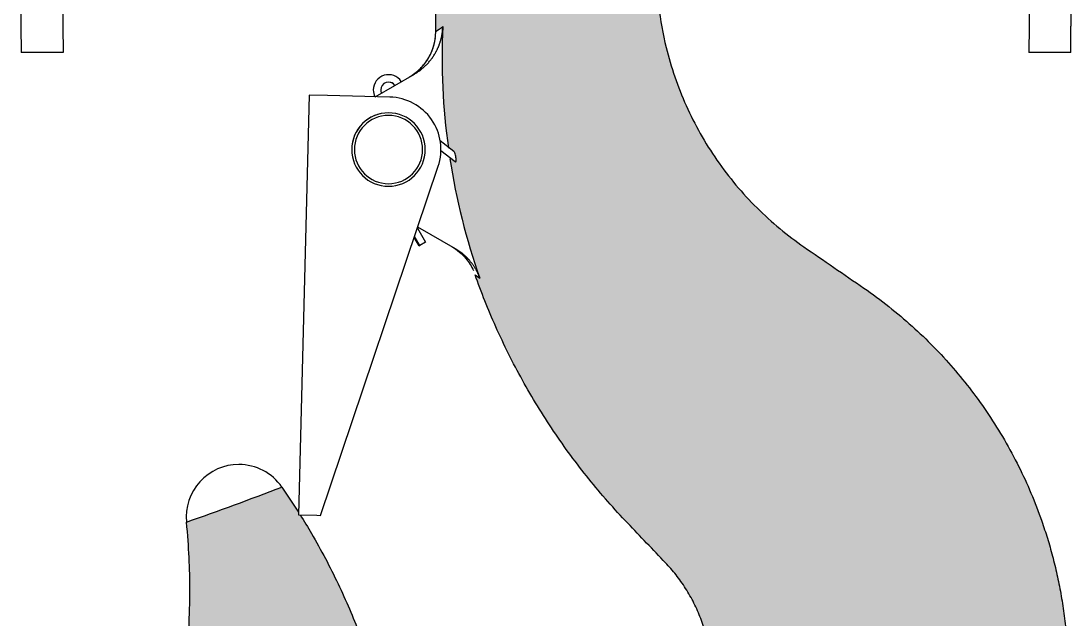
# Model space of a CAD drawing. Extents: x -599358 to 2865263, y -1062760 to 486533.
# Drawn here: x 1874424.9 to 1874739.2, y -667226.9 to -667047.8 of the extents above; entities that cross this region are included whole.
import ezdxf

# ---------------------------------------------------------------- set-up
doc = ezdxf.new("R2010")
doc.units = 0
doc.layers.add('A-LIN-V', color=9, linetype='Continuous')
doc.layers.add('EWHS5T6M-2', color=7, linetype='Continuous')

# ---------------------------------------------------------------- blocks, each defined once
blk = doc.blocks.new('G$C20E3758E-M')
h = blk.add_hatch(color=3)
h.dxf.hatch_style = 1
edge = h.paths.add_edge_path()
edge.add_ellipse((-1253.657236690749, 2927.078331236262), major_axis=(601.6816714186838, 1.909612539148946e-25), ratio=1, start_angle=-70.7530742305034, end_angle=-68.90985663448268)
edge.add_line((-1037.150326586678, 2365.700034898939), (-1033.998750968138, 2360.935974930646))
edge.add_line((-1033.998750968487, 2360.935974930413), (-1033.649788773502, 2360.408468367124))
edge.add_line((-1033.649788773211, 2360.408468367183), (-1033.667846973694, 2360.408928634715))
edge.add_spline(control_points=[(-1033.667846973462, 2360.408928634773), (-1032.937643207842, 2359.239860250847), (-1032.216816475324, 2358.045504695037), (-1029.700275350886, 2353.716419649892), (-1027.993687445938, 2350.478692338162), (-1024.929665207921, 2344.046521573793), (-1023.572158309689, 2340.853091431549), (-1021.835807466647, 2336.334119646053), (-1021.306316111062, 2334.873125034675), (-1020.345029560442, 2332.081787497096), (-1019.913191064086, 2330.75146309915), (-1019.461407741648, 2329.290999734716), (-1019.397265084961, 2329.081702165015), (-1018.905995122972, 2327.465119604778), (-1018.578018162865, 2326.308900228585), (-1017.986361319083, 2324.139178407029), (-1017.72308405221, 2323.125405238883), (-1017.043371157371, 2320.358799136069), (-1016.499940057169, 2318.714645655069), (-1015.113577906683, 2315.480261556921), (-1014.270468056377, 2313.890432813147), (-1012.298151338298, 2310.848827209906), (-1011.169000537775, 2309.397526218207), (-1008.669033813349, 2306.710007912829), (-1007.298524541256, 2305.474182313425), (-1004.385809712636, 2303.273901783337), (-1002.844064457517, 2302.309618741041), (-999.6724075049278, 2300.679055241344), (-998.0429498761077, 2300.012689717347), (-994.778609001718, 2298.973605408217), (-993.1440394439851, 2298.600615443778), (-989.9394545092364, 2298.11863747082), (-988.3695623009116, 2298.009314364113), (-985.8634859091253, 2298.009314363822), (-984.8727765279473, 2298.056378371955), (-982.9061975621153, 2298.242504105554), (-981.9303251817473, 2298.381548959645), (-980.0008385858382, 2298.748954035691), (-979.047216103354, 2298.977300451952), (-977.1684508992475, 2299.520577438932), (-976.243295909313, 2299.835498616332), (-974.426804528397, 2300.549497777945), (-973.5354534881772, 2300.948571586399), (-971.7914363074815, 2301.828958781087), (-970.9387547753868, 2302.310273583862), (-969.276927436702, 2303.353778168443), (-968.4677671294776, 2303.915975003794), (-966.8982724040397, 2305.120304521231), (-966.1379260370159, 2305.762449642236), (-964.6721920385025, 2307.125868393807), (-963.9667967476998, 2307.847159237659), (-962.6182414423674, 2309.367746305186), (-961.9750798587338, 2310.167063395085), (-960.7595576901804, 2311.841687819629), (-960.187203331443, 2312.717017839488), (-959.1230871392763, 2314.54009969288), (-958.631340609456, 2315.487873324659), (-957.7391388176475, 2317.450041914126), (-957.3387082875706, 2318.464454220491), (-956.640144052566, 2320.551265741815), (-956.3420433377614, 2321.623673771275), (-955.8585788778728, 2323.814599783509), (-955.6732532420428, 2324.933114184591), (-955.4241327809868, 2327.201040601823), (-955.3603760454571, 2328.350434081745), (-955.3603760456317, 2331.074775945395), (-955.4801588749397, 2332.856324519147), (-955.9601262675133, 2335.69840746175), (-956.169665908732, 2336.673294427223), (-956.6982898022397, 2338.645784988068), (-957.0174271687283, 2339.643289451953), (-957.7663913688157, 2341.626322773285), (-958.1962207728648, 2342.611733456433), (-959.1573495792691, 2344.536999611242), (-959.6885971017182, 2345.476746215369), (-960.8337189783924, 2347.281736458477), (-961.4474996891222, 2348.146906926879), (-962.7314682260039, 2349.781254658359), (-963.4015451807645, 2350.550409031508), (-966.4594548777095, 2353.750748542603), (-968.9215784605476, 2356.327551706461), (-973.8751080665388, 2361.511804377951), (-976.3497773781419, 2364.331223417073), (-981.0635333699174, 2370.190472195041), (-983.3025981407845, 2373.230288536754), (-987.5203810633975, 2379.505630294501), (-989.4990799312363, 2382.741138286481), (-993.1748184703174, 2389.379777323105), (-994.8718422925449, 2392.782887510839), (-997.864907080424, 2399.497043686046), (-999.179951876984, 2402.799370041001), (-1000.359355673718, 2406.147858925862)], knot_values=[0, 0, 0, 0, 0.012094180794674, 0.012094180794674, 0.0431694166053564, 0.0431694166053564, 0.0742446524160369, 0.0742446524160369, 0.0897822703213784, 0.0897822703213784, 0.1053198882267178, 0.1053198882267178, 0.10800450172629, 0.10800450172629, 0.1265971994864297, 0.1265971994864297, 0.1451898972465689, 0.1451898972465689, 0.171955250732025, 0.171955250732025, 0.1987206042174794, 0.1987206042174794, 0.2254859577029323, 0.2254859577029323, 0.2522513111883867, 0.2522513111883867, 0.2790166646738428, 0.2790166646738428, 0.3057820181592973, 0.3057820181592973, 0.3325473716447502, 0.3325473716447502, 0.3593127251302047, 0.3593127251302047, 0.376899955455745, 0.376899955455745, 0.3944871857812868, 0.3944871857812868, 0.4120744161068272, 0.4120744161068272, 0.4296616464323676, 0.4296616464323676, 0.4472488767579061, 0.4472488767579061, 0.4648361070834465, 0.4648361070834465, 0.4824233374089868, 0.4824233374089868, 0.5000105677345271, 0.5000105677345271, 0.517597798060069, 0.517597798060069, 0.5351850283856093, 0.5351850283856093, 0.5527722587111497, 0.5527722587111497, 0.57035948903669, 0.57035948903669, 0.5879467193622288, 0.5879467193622288, 0.6055339496877691, 0.6055339496877691, 0.6231211800133108, 0.6231211800133108, 0.6407084103388511, 0.6407084103388511, 0.6645786278062841, 0.6645786278062841, 0.6765137365399998, 0.6765137365399998, 0.6884488452737169, 0.6884488452737169, 0.7003839540074326, 0.7003839540074326, 0.7123190627411499, 0.7123190627411499, 0.7242541714748655, 0.7242541714748655, 0.7361892802085844, 0.7361892802085844, 0.7776844594775894, 0.7776844594775894, 0.8227413826792094, 0.8227413826792094, 0.8677983058808298, 0.8677983058808298, 0.9128552290824499, 0.9128552290824499, 0.9579121522840714, 0.9579121522840714, 0.9999995209582323, 0.9999995209582323, 0.9999995209582323, 0.9999995209582323], degree=3, periodic=0)
edge.add_line((-1000.359355730121, 2406.147859086457), (-999.4724095023703, 2405.517884197703))
edge.add_ellipse((-879.1749197129393, 2447.689535351878), major_axis=(-127.4751710278382, -4.045796915351403e-26), ratio=1, start_angle=8.67509364903691, end_angle=19.318675808770706, ccw=False)
edge.add_line((-1005.19171693176, 2428.462313830969), (-1004.13575312274, 2427.642331662239))
edge.add_spline(control_points=[(-1004.135753123206, 2427.642331662122), (-1004.11573150364, 2427.626629121893), (-1004.095574738807, 2427.618316897482), (-1004.076793241024, 2427.620035521453), (-1004.057903468434, 2427.621764053125), (-1004.039940877177, 2427.63399060443), (-1004.02485792787, 2427.656517312047), (-1004.011014133284, 2427.677193314943), (-1003.999223853985, 2427.706998325593), (-1003.990223054192, 2427.742719134549), (-1003.981214929023, 2427.778469017299), (-1003.974736745295, 2427.820801542199), (-1003.970641484193, 2427.866174762312), (-1003.964266768482, 2427.936803076183), (-1003.963412527519, 2428.016511131369), (-1003.966466294718, 2428.09736342734), (-1003.970961770334, 2428.216386716289), (-1003.983890001953, 2428.341704402701), (-1004.00185675791, 2428.46347122296), (-1004.026785017166, 2428.632418521389), (-1004.062214572856, 2428.800475030672), (-1004.103983015171, 2428.955221796175), (-1004.146363172156, 2429.11223488301), (-1004.196757918806, 2429.261124146404), (-1004.251952679479, 2429.383656716498), (-1004.284257088264, 2429.455372620316), (-1004.318918769248, 2429.519472904329), (-1004.354178937094, 2429.567305180593), (-1004.37257982872, 2429.592266960477), (-1004.391339980939, 2429.613008026325), (-1004.409812745987, 2429.627493445529)], knot_values=[0, 0, 0, 0, 0.0622302172862876, 0.0622302172862876, 0.0622302172862876, 0.1250593693597594, 0.1250593693597594, 0.1250593693597594, 0.1825559062169405, 0.1825559062169405, 0.1825559062169405, 0.2399331378339217, 0.2399331378339217, 0.2399331378339217, 0.3297474538480977, 0.3297474538480977, 0.3297474538480977, 0.4623709261923107, 0.4623709261923107, 0.4623709261923107, 0.647003347382536, 0.647003347382536, 0.647003347382536, 0.834606727114857, 0.834606727114857, 0.834606727114857, 0.9435561246561899, 0.9435561246561899, 0.9435561246561899, 1, 1, 1, 1], degree=3, periodic=0)
edge.add_line((-1004.409812745987, 2429.627493445529), (-1005.480168468435, 2430.458651293127))
edge.add_ellipse((-879.1749197129393, 2447.689535351878), major_axis=(-127.4751710278382, -4.045796915351403e-26), ratio=1, start_angle=-2.5739250783348098, end_angle=7.7684798487036915, ccw=False)
edge.add_ellipse((-1061.820893189346, 2533.585780860449), major_axis=(-97.3935389469511, -3.091068450974485e-26), ratio=1, start_angle=123.66389550236201, end_angle=124.5964972680953, ccw=False)
edge.add_ellipse((-1061.820893189346, 2533.585780860449), major_axis=(-97.3935389469511, -3.091068450974485e-26), ratio=1, start_angle=123.6487524658414, end_angle=123.66389550236201, ccw=False)
edge.add_line((-1007.855126045295, 2452.510523196426), (-1007.855126045295, 2453.23124967987))
edge.add_line((-1007.855126045295, 2453.231249679753), (-1007.855126045295, 2459.025008758006))
edge.add_spline(control_points=[(-1007.855126045819, 2459.025008758006), (-1007.845333894249, 2459.025345288857), (-1007.825337382848, 2459.026032517431), (-1007.659237325715, 2459.031265906407), (-1007.37920737575, 2459.03933343821), (-1006.962272111326, 2459.050736579811), (-1006.454289052694, 2459.063321771857), (-1005.836261342745, 2459.079872117843), (-1004.922273969336, 2459.103095717088), (-1003.655245488626, 2459.127761519514), (-1001.797311625734, 2459.153417796653), (-999.0961779145873, 2459.125107035856), (-995.7390437031281, 2459.070740245865), (-991.4682631001924, 2459.018163101922), (-986.0842195938458, 2458.982987327036), (-978.8161884464207, 2458.970395166194), (-973.0448130018776, 2459.027373345336), (-969.7566509900498, 2459.107765901543), (-968.2926062348415, 2459.154640686524), (-967.5637457682169, 2459.178867964074), (-966.9753136194195, 2459.200899420888), (-965.9286419789423, 2459.203787866456), (-965.7402025156771, 2459.201802440279), (-965.6006567627774, 2459.200332165638)], knot_values=[0, 0, 0, 0, 0.0230082632663126, 0.046985081212878, 0.0719158205652346, 0.0977841372616051, 0.124572038943315, 0.144341315230623, 0.1711119955891781, 0.2174439600698067, 0.2509117430211872, 0.2989497764022938, 0.3770376855188449, 0.4195166020224081, 0.5014267764896312, 0.6200495818906884, 0.7489631979593341, 0.803748804089707, 0.8426517060421137, 0.8664048152668534, 0.8745007720840265, 0.9070636054152978, 1, 1, 1, 1], degree=3, periodic=0)
edge.add_spline(control_points=[(-965.6006567627774, 2459.200332165638), (-965.5442197479424, 2458.569345415686), (-965.4782926150947, 2457.936196631228), (-965.0924531813362, 2454.698671057296), (-964.6184712765389, 2452.066724162723), (-963.0503963824012, 2445.704563841573), (-961.7772003092105, 2441.979120473668), (-958.5349770752364, 2434.758768506697), (-956.5660739701125, 2431.265241068322), (-952.0256292987615, 2424.709517916897), (-949.4549726319965, 2421.648420918966), (-943.873572400189, 2416.10541742167), (-940.8641208695481, 2413.623919971986), (-934.0085980851436, 2408.901897979784), (-930.061907665513, 2406.183453370642), (-923.007727864664, 2401.324598226114), (-919.9551447510603, 2398.894295708451), (-914.305013759702, 2393.800967734947), (-911.7063011827413, 2391.137427229318), (-906.8733291492681, 2385.543766905379), (-904.6381522293086, 2382.61290754861), (-900.4833494636114, 2376.395076888381), (-898.5629337989958, 2373.107121152221), (-895.1943165324628, 2366.334164475382), (-893.720807080681, 2362.884251117357), (-892.0577495939215, 2358.124164849229), (-891.7015306977555, 2357.040512378444), (-891.0226335826446, 2354.830846851924), (-890.6999556288938, 2353.704830980278), (-890.0916254139156, 2351.409125671315), (-889.8059738476877, 2350.239433239447), (-889.2756523896824, 2347.855486606481), (-889.0309837064706, 2346.641229287023), (-888.5870267546852, 2344.167781393393), (-888.3877402918297, 2342.908587656915), (-888.0393444080837, 2340.345506732934), (-887.890237461077, 2339.041616447212), (-887.5258781188168, 2335.064323604165), (-887.3935257496196, 2332.324851335143), (-887.3935257489793, 2327.429396649241), (-887.4652550207102, 2325.225752631726), (-887.8067336931126, 2320.583365283965), (-888.0765980832512, 2318.144522470306), (-888.8711262746365, 2313.063203441852), (-889.3959563846583, 2310.420661744487), (-890.7550632459461, 2304.979016640398), (-891.5895487074158, 2302.179910323233), (-893.614805616613, 2296.488953178574), (-894.8058019324089, 2293.597188618674), (-897.5764872504515, 2287.80032355868), (-899.1563737171819, 2284.895411753329), (-902.7162938960246, 2279.163159183983), (-904.6964451282402, 2276.336097651336), (-909.042466354731, 2270.854855970538), (-911.4083291973802, 2268.201003139955), (-916.4836506630527, 2263.156599799404), (-919.192960007058, 2260.766358871304), (-924.8876708385069, 2256.324886654911), (-927.8728026088211, 2254.273878163367), (-934.0326826234814, 2250.563619985245), (-937.2070974077797, 2248.904458858015), (-943.649389987695, 2246.00286326895), (-946.9169425421278, 2244.7603739404), (-953.4498416783754, 2242.688807116472), (-956.7149332257104, 2241.859560326964), (-963.1566506293602, 2240.586386901559), (-966.3331256771926, 2240.142228548357), (-972.5269490570063, 2239.592592436878), (-975.5442530220607, 2239.486874949478), (-981.3675811213907, 2239.556209720962), (-984.1736460605171, 2239.731055243639), (-990.9412668873556, 2240.447413402493), (-995.0774203339824, 2241.212716072041), (-1003.309836343164, 2243.460856060032), (-1007.405710367544, 2244.944038712361), (-1015.392843801586, 2248.639780144265), (-1019.2835599627, 2250.85252339131), (-1026.68959869456, 2255.970407657791), (-1030.204305104853, 2258.875496776833), (-1036.699249164376, 2265.290026870789), (-1039.678918249847, 2268.799153873406), (-1044.974679846258, 2276.288097291952), (-1047.290375821933, 2280.267381268495), (-1051.173993262288, 2288.530295217992), (-1052.741775721603, 2292.813280207454), (-1055.098586899752, 2301.502692588896), (-1055.887750620546, 2305.908496898366), (-1056.584139220009, 2313.330355815764), (-1056.687661840697, 2316.360051962081), (-1056.551360875019, 2322.34152219235), (-1056.311610442586, 2325.293240706786), (-1055.857522456092, 2328.6004106123), (-1055.77871374425, 2329.201125472377), (-1055.515726697049, 2331.271624361048), (-1055.343781398027, 2332.907128180785), (-1055.071874951595, 2335.961726743029), (-1054.971981007722, 2337.380890872155), (-1054.746484107629, 2341.384890541784), (-1054.691999525065, 2343.715860231197), (-1054.684397664911, 2348.100515030266), (-1054.732109119243, 2350.154806681559), (-1054.929402600508, 2354.39332285308), (-1055.078614131489, 2356.577945682162), (-1055.31889697921, 2359.026628728898)], knot_values=[0, 0, 0, 0, 0.0058935355429696, 0.0058935355429696, 0.0300526500434832, 0.0300526500434832, 0.0643908660448065, 0.0643908660448065, 0.0987290820461312, 0.0987290820461312, 0.133067298047456, 0.133067298047456, 0.1674055140487806, 0.1674055140487806, 0.2082602633126592, 0.2082602633126592, 0.2447774140564815, 0.2447774140564815, 0.2812945648003039, 0.2812945648003039, 0.3178117155441249, 0.3178117155441249, 0.3543288662879472, 0.3543288662879472, 0.387959341003844, 0.387959341003844, 0.3976323531361369, 0.3976323531361369, 0.4073053652684286, 0.4073053652684286, 0.4169783774007216, 0.4169783774007216, 0.4266513895330132, 0.4266513895330132, 0.4363244016653062, 0.4363244016653062, 0.4459974137975978, 0.4459974137975978, 0.4653434380621823, 0.4653434380621823, 0.4795973083961643, 0.4795973083961643, 0.4938511787301465, 0.4938511787301465, 0.5081050490641283, 0.5081050490641283, 0.522358919398109, 0.522358919398109, 0.5366127897320913, 0.5366127897320913, 0.5508666600660729, 0.5508666600660729, 0.565120530400055, 0.565120530400055, 0.5793744007340369, 0.5793744007340369, 0.5936282710680189, 0.5936282710680189, 0.6078821414020008, 0.6078821414020008, 0.622136011735983, 0.622136011735983, 0.6363898820699636, 0.6363898820699636, 0.6506437524039458, 0.6506437524039458, 0.6648976227379279, 0.6648976227379279, 0.6791514930719096, 0.6791514930719096, 0.6934053634058917, 0.6934053634058917, 0.7150977999614547, 0.7150977999614547, 0.7367902365170166, 0.7367902365170166, 0.7584826730725798, 0.7584826730725798, 0.7801751096281431, 0.7801751096281431, 0.8018675461837061, 0.8018675461837061, 0.8235599827392684, 0.8235599827392684, 0.8452524192948317, 0.8452524192948317, 0.8669448558503946, 0.8669448558503946, 0.8820136243902075, 0.8820136243902075, 0.8970823929300203, 0.8970823929300203, 0.8992581836606502, 0.8992581836606502, 0.9118509107030675, 0.9118509107030675, 0.9244436377454874, 0.9244436377454874, 0.9496290918303243, 0.9496290918303243, 0.9748145459151627, 0.9748145459151627, 1, 1, 1, 1], degree=3, periodic=0)
h.paths.add_polyline_path([(-1033.649788773211, 2360.408468367183), (-1033.998750968487, 2360.935974930413), (-1034.011960777221, 2360.417699408834), (-1033.667846973462, 2360.408928634773)], flags=16)
at = {"layer": 'EWHS5T6M-2', "color": 3, "linetype": 'Continuous'}
for p, q in [((-1086.847226037353, 2453.494665477134), (-1086.847226035781, 2458.249047775345)), ((-1078.848026037333, 2453.494665476785), (-1078.848026036227, 2458.249047775229)), ((-1007.855126045295, 2452.510523196426), (-1007.855126045819, 2459.025008758006)), ((-1007.855126045295, 2452.510523196426), (-1007.855126045819, 2459.025008758006)), ((-894.8664260362275, 2458.249047775345), (-894.8664260369842, 2453.494665476785)), ((-894.8664260362275, 2458.249047775345), (-894.8664260369842, 2453.494665476785)), ((-886.867226036673, 2458.249047775229), (-886.867226037255, 2453.494665476901)), ((-886.867226036673, 2458.249047775229), (-886.867226037255, 2453.494665476901)), ((-1086.847226054, 2453.494665477134), (-1086.847226045327, 2448.494264363835)), ((-1078.848026054155, 2453.494665476785), (-1078.848026045016, 2448.494264363719)), ((-894.8664260369842, 2453.494665476785), (-894.8664260451915, 2448.494264363835)), ((-894.8664260369842, 2453.494665476785), (-894.8664260451915, 2448.494264363835)), ((-886.8672260454041, 2448.494264363952), (-886.8672260546009, 2453.494665476901)), ((-886.8672260454041, 2448.494264363952), (-886.8672260546009, 2453.494665476901)), ((-1078.848026045016, 2448.494264363719), (-1086.847226045327, 2448.494264363835)), ((-886.8672260454041, 2448.494264363952), (-894.8664260451915, 2448.494264363835)), ((-886.8672260454041, 2448.494264363952), (-894.8664260451915, 2448.494264363835)), ((-1019.414785666973, 2440.063625259267), (-1011.925724564062, 2444.387436702906)), ((-1019.414785666973, 2440.063625259267), (-1011.925724564062, 2444.387436702906)), ((-1031.973786234739, 2440.383729124849), (-1034.011960777221, 2360.417699408834)), ((-1031.973786234739, 2440.383729124849), (-1034.011960777221, 2360.417699408834)), ((-1028.475272433599, 2440.294558989059), (-1031.973786234739, 2440.383729124849)), ((-1028.475272433599, 2440.294558989059), (-1031.973786234739, 2440.383729124849)), ((-1016.599454222596, 2439.991868078243), (-1028.475272433599, 2440.294558989059)), ((-1016.599454222596, 2439.991868078243), (-1028.475272433599, 2440.294558989059)), ((-1004.409812745987, 2429.627493445529), (-1006.989769887819, 2431.630894352216)), ((-1004.409812745987, 2429.627493445529), (-1006.989769887819, 2431.630894352216)), ((-1004.135753123206, 2427.642331662122), (-1006.858102215279, 2429.756303461036)), ((-1004.135753123206, 2427.642331662122), (-1006.858102215279, 2429.756303461036)), ((-1029.782894157106, 2360.309908939234), (-1007.37864113145, 2426.803420886921)), ((-1029.782894157106, 2360.309908939234), (-1007.37864113145, 2426.803420886921)), ((-1011.346771811077, 2415.026418376539), (-1009.804931052437, 2412.355871843116)), ((-1011.346771811077, 2415.026418376539), (-1009.804931052437, 2412.355871843116)), ((-1004.095052877441, 2411.083751618338), (-1011.27791480103, 2415.230778883386)), ((-1004.095052877441, 2411.083751618338), (-1011.27791480103, 2415.230778883386)), ((-1011.030234454898, 2411.648442593287), (-1011.948845963168, 2413.239524398232)), ((-1011.030234454898, 2411.648442593287), (-1011.948845963168, 2413.239524398232)), ((-1010.892807984375, 2411.727785803028), (-1011.88131907623, 2413.439937236893)), ((-1010.892807984375, 2411.727785803028), (-1011.88131907623, 2413.439937236893)), ((-1009.804931052437, 2412.355871843116), (-1010.892807984375, 2411.727785803028)), ((-1009.804931052437, 2412.355871843116), (-1010.892807984375, 2411.727785803028)), ((-1011.030234454898, 2411.648442593287), (-1010.892807984375, 2411.727785803028)), ((-1011.030234454898, 2411.648442593287), (-1010.892807984375, 2411.727785803028)), ((-1000.359476175334, 2406.147944636352), (-999.4724506670027, 2405.517913435469)), ((-1000.359476175334, 2406.147944636352), (-999.4724506670027, 2405.517913435469)), ((-1037.150326586678, 2365.700034899171), (-1033.998750972503, 2360.935974936932)), ((-1037.150326586678, 2365.700034899171), (-1033.998750972503, 2360.935974936932)), ((-1034.011960777221, 2360.417699408834), (-1030.51344697614, 2360.328529272811)), ((-1034.011960777221, 2360.417699408834), (-1030.51344697614, 2360.328529272811)), ((-1030.51344697614, 2360.328529272811), (-1029.782894157106, 2360.309908939234)), ((-1030.51344697614, 2360.328529272811), (-1029.782894157106, 2360.309908939234))]:
    blk.add_line(p, q, dxfattribs=at)
for centre, radius, start, end in [((-1017.929163172783, 2452.572162907687), 10.09557424899344, 314.6155120123493, 0.07162232463863996), ((-1017.929163172783, 2452.572162907687), 10.09557424899344, 314.6155120123493, 0.07162232463863996), ((-1061.820893264899, 2533.585780969064), 97.39353907953486, 303.6487524687477, 304.5964972690512), ((-1061.820893264899, 2533.585780969064), 97.39353907953486, 303.6487524687477, 304.5964972690512), ((-879.1749197210884, 2447.689535350772), 127.4751710196835, 177.4260749206771, 187.8567875786979), ((-879.1749197210884, 2447.689535350772), 127.4751710196835, 177.4260749206771, 187.8567875786979), ((-1016.854226052179, 2441.362474039197), 2.899709999952612, 33.07290834272256, 180), ((-1016.854226052179, 2441.362474039197), 2.899709999952612, 33.07290834272256, 180), ((-1016.854226051597, 2441.362474039313), 1.484851499938952, 36.0090994298117, 180), ((-1016.854226051597, 2441.362474039313), 1.484851499938952, 36.0090994298117, 180), ((-1016.854226052179, 2441.362474039313), 1.484851499890426, 36.00909941516915, 89.99912362996564), ((-1016.854226052179, 2441.362474039313), 1.484851499890426, 36.00909941516915, 89.99912362996564), ((-1016.854226052179, 2441.362474039313), 2.899709999956978, 180, 206.5922966247952), ((-1016.854226052179, 2441.362474039313), 2.899709999956978, 180, 206.5922966247952), ((-1016.854226052645, 2441.362474038848), 1.484851498897809, 180, 203.990900577649), ((-1016.854226052645, 2441.362474038848), 1.484851498897809, 180, 203.990900577649), ((-1016.854226040712, 2429.996114363661), 9.9990000000514, 341.3793256011751, 88.53996100866213), ((-1016.854226040712, 2429.996114363661), 9.9990000000514, 341.3793256011751, 88.53996100866213), ((-1016.854226040363, 2429.996114363836), 6.999299999936702, 0, 180), ((-1016.854226040945, 2429.996114363836), 6.999299999788552, 89.99912362996564, 180), ((-1016.854226040363, 2429.996114363836), 6.999299999936702, 0, 180), ((-1016.854226040945, 2429.996114363836), 6.999299999788552, 89.99912362996564, 180), ((-1016.854226039897, 2429.996114363661), 6.499350000195196, 0, 180), ((-1016.854226039897, 2429.996114363661), 6.499350000195196, 0, 180), ((-1016.854226040363, 2429.996114363836), 6.999300000088784, 180, 269.9991236299656), ((-1016.854226040363, 2429.996114363661), 6.999299999936702, 180, 0), ((-1016.854226040363, 2429.996114363836), 6.999300000088784, 180, 269.9991236299656), ((-1016.854226040363, 2429.996114363661), 6.999299999936702, 180, 0), ((-1016.854226039897, 2429.996114363836), 6.499350000047045, 180, 0), ((-1016.854226039897, 2429.996114363836), 6.499350000047045, 180, 0), ((-879.1749197284225, 2447.689535347803), 127.4751710120372, 188.7664548092518, 199.3186758099782), ((-879.1749197284225, 2447.689535347803), 127.4751710120372, 188.7664548092518, 199.3186758099782), ((-1045.367692187487, 2360.003114363761), 9.999000000024708, 90, 185.6043425347322), ((-1045.367692187487, 2360.003114363761), 9.999000000024708, 90, 185.6043425347322), ((-1045.367692187487, 2360.003114363994), 9.99899999994132, 34.73272660137707, 90), ((-1045.367692187487, 2360.003114363994), 9.99899999994132, 34.73272660137707, 90), ((-1253.657236564672, 2927.078330895514), 601.6816710554968, 289.2469257686071, 291.0901433718766), ((-1253.657236564672, 2927.078330895514), 601.6816710554968, 289.2469257686071, 291.0901433718766)]:
    blk.add_arc(centre, radius, start, end, dxfattribs=at)
for points, degree, knots in [([(-965.6006567627774, 2459.200332165638), (-965.5442197479424, 2458.569345415686), (-965.4782926150947, 2457.936196631228), (-965.0924531813362, 2454.698671057296), (-964.6184712765389, 2452.066724162723), (-963.0503963824012, 2445.704563841573), (-961.7772003092105, 2441.979120473668), (-958.5349770752364, 2434.758768506697), (-956.5660739701125, 2431.265241068322), (-952.0256292987615, 2424.709517916897), (-949.4549726319965, 2421.648420918966), (-943.873572400189, 2416.10541742167), (-940.8641208695481, 2413.623919971986), (-934.0085980851436, 2408.901897979784), (-930.061907665513, 2406.183453370642), (-923.007727864664, 2401.324598226114), (-919.9551447510603, 2398.894295708451), (-914.305013759702, 2393.800967734947), (-911.7063011827413, 2391.137427229318), (-906.8733291492681, 2385.543766905379), (-904.6381522293086, 2382.61290754861), (-900.4833494636114, 2376.395076888381), (-898.5629337989958, 2373.107121152221), (-895.1943165324628, 2366.334164475382), (-893.720807080681, 2362.884251117357), (-892.0577495939215, 2358.124164849229), (-891.7015306977555, 2357.040512378444), (-891.0226335826446, 2354.830846851924), (-890.6999556288938, 2353.704830980278), (-890.0916254139156, 2351.409125671315), (-889.8059738476877, 2350.239433239447), (-889.2756523896824, 2347.855486606481), (-889.0309837064706, 2346.641229287023), (-888.5870267546852, 2344.167781393393), (-888.3877402918297, 2342.908587656915), (-888.0393444080837, 2340.345506732934), (-887.890237461077, 2339.041616447212), (-887.5258781188168, 2335.064323604165), (-887.3935257496196, 2332.324851335143), (-887.3935257489793, 2327.429396649241), (-887.4652550207102, 2325.225752631726), (-887.8067336931126, 2320.583365283965), (-888.0765980832512, 2318.144522470306), (-888.8711262746365, 2313.063203441852), (-889.3959563846583, 2310.420661744487), (-890.7550632459461, 2304.979016640398), (-891.5895487074158, 2302.179910323233), (-893.614805616613, 2296.488953178574), (-894.8058019324089, 2293.597188618674), (-897.5764872504515, 2287.80032355868), (-899.1563737171819, 2284.895411753329), (-902.7162938960246, 2279.163159183983), (-904.6964451282402, 2276.336097651336), (-909.042466354731, 2270.854855970538), (-911.4083291973802, 2268.201003139955), (-916.4836506630527, 2263.156599799404), (-919.192960007058, 2260.766358871304), (-924.8876708385069, 2256.324886654911), (-927.8728026088211, 2254.273878163367), (-934.0326826234814, 2250.563619985245), (-937.2070974077797, 2248.904458858015), (-943.649389987695, 2246.00286326895), (-946.9169425421278, 2244.7603739404), (-953.4498416783754, 2242.688807116472), (-956.7149332257104, 2241.859560326964), (-963.1566506293602, 2240.586386901559), (-966.3331256771926, 2240.142228548357), (-972.5269490570063, 2239.592592436878), (-975.5442530220607, 2239.486874949478), (-981.3675811213907, 2239.556209720962), (-984.1736460605171, 2239.731055243639), (-990.9412668873556, 2240.447413402493), (-995.0774203339824, 2241.212716072041), (-1003.309836343164, 2243.460856060032), (-1007.405710367544, 2244.944038712361), (-1015.392843801586, 2248.639780144265), (-1019.2835599627, 2250.85252339131), (-1026.68959869456, 2255.970407657791), (-1030.204305104853, 2258.875496776833), (-1036.699249164376, 2265.290026870789), (-1039.678918249847, 2268.799153873406), (-1044.974679846258, 2276.288097291952), (-1047.290375821933, 2280.267381268495), (-1051.173993262288, 2288.530295217992), (-1052.741775721603, 2292.813280207454), (-1055.098586899752, 2301.502692588896), (-1055.887750620546, 2305.908496898366), (-1056.584139220009, 2313.330355815764), (-1056.687661840697, 2316.360051962081), (-1056.551360875019, 2322.34152219235), (-1056.311610442586, 2325.293240706786), (-1055.857522456092, 2328.6004106123), (-1055.77871374425, 2329.201125472377), (-1055.515726697049, 2331.271624361048), (-1055.343781398027, 2332.907128180785), (-1055.071874951595, 2335.961726743029), (-1054.971981007722, 2337.380890872155), (-1054.746484107629, 2341.384890541784), (-1054.691999525065, 2343.715860231197), (-1054.684397664911, 2348.100515030266), (-1054.732109119243, 2350.154806681559), (-1054.929402600508, 2354.39332285308), (-1055.078614131489, 2356.577945682162), (-1055.31889697921, 2359.026628728898)], 3, [0, 0, 0, 0, 0.0058935355429696, 0.0058935355429696, 0.0300526500434832, 0.0300526500434832, 0.0643908660448065, 0.0643908660448065, 0.0987290820461312, 0.0987290820461312, 0.133067298047456, 0.133067298047456, 0.1674055140487806, 0.1674055140487806, 0.2082602633126592, 0.2082602633126592, 0.2447774140564815, 0.2447774140564815, 0.2812945648003039, 0.2812945648003039, 0.3178117155441249, 0.3178117155441249, 0.3543288662879472, 0.3543288662879472, 0.387959341003844, 0.387959341003844, 0.3976323531361369, 0.3976323531361369, 0.4073053652684286, 0.4073053652684286, 0.4169783774007216, 0.4169783774007216, 0.4266513895330132, 0.4266513895330132, 0.4363244016653062, 0.4363244016653062, 0.4459974137975978, 0.4459974137975978, 0.4653434380621823, 0.4653434380621823, 0.4795973083961643, 0.4795973083961643, 0.4938511787301465, 0.4938511787301465, 0.5081050490641283, 0.5081050490641283, 0.522358919398109, 0.522358919398109, 0.5366127897320913, 0.5366127897320913, 0.5508666600660729, 0.5508666600660729, 0.565120530400055, 0.565120530400055, 0.5793744007340369, 0.5793744007340369, 0.5936282710680189, 0.5936282710680189, 0.6078821414020008, 0.6078821414020008, 0.622136011735983, 0.622136011735983, 0.6363898820699636, 0.6363898820699636, 0.6506437524039458, 0.6506437524039458, 0.6648976227379279, 0.6648976227379279, 0.6791514930719096, 0.6791514930719096, 0.6934053634058917, 0.6934053634058917, 0.7150977999614547, 0.7150977999614547, 0.7367902365170166, 0.7367902365170166, 0.7584826730725798, 0.7584826730725798, 0.7801751096281431, 0.7801751096281431, 0.8018675461837061, 0.8018675461837061, 0.8235599827392684, 0.8235599827392684, 0.8452524192948317, 0.8452524192948317, 0.8669448558503946, 0.8669448558503946, 0.8820136243902075, 0.8820136243902075, 0.8970823929300203, 0.8970823929300203, 0.8992581836606502, 0.8992581836606502, 0.9118509107030675, 0.9118509107030675, 0.9244436377454874, 0.9244436377454874, 0.9496290918303243, 0.9496290918303243, 0.9748145459151627, 0.9748145459151627, 1, 1, 1, 1]), ([(-965.6006567627774, 2459.200332165638), (-965.5442197479424, 2458.569345415686), (-965.4782926150947, 2457.936196631228), (-965.0924531813362, 2454.698671057296), (-964.6184712765389, 2452.066724162723), (-963.0503963824012, 2445.704563841573), (-961.7772003092105, 2441.979120473668), (-958.5349770752364, 2434.758768506697), (-956.5660739701125, 2431.265241068322), (-952.0256292987615, 2424.709517916897), (-949.4549726319965, 2421.648420918966), (-943.873572400189, 2416.10541742167), (-940.8641208695481, 2413.623919971986), (-934.0085980851436, 2408.901897979784), (-930.061907665513, 2406.183453370642), (-923.007727864664, 2401.324598226114), (-919.9551447510603, 2398.894295708451), (-914.305013759702, 2393.800967734947), (-911.7063011827413, 2391.137427229318), (-906.8733291492681, 2385.543766905379), (-904.6381522293086, 2382.61290754861), (-900.4833494636114, 2376.395076888381), (-898.5629337989958, 2373.107121152221), (-895.1943165324628, 2366.334164475382), (-893.720807080681, 2362.884251117357), (-892.0577495939215, 2358.124164849229), (-891.7015306977555, 2357.040512378444), (-891.0226335826446, 2354.830846851924), (-890.6999556288938, 2353.704830980278), (-890.0916254139156, 2351.409125671315), (-889.8059738476877, 2350.239433239447), (-889.2756523896824, 2347.855486606481), (-889.0309837064706, 2346.641229287023), (-888.5870267546852, 2344.167781393393), (-888.3877402918297, 2342.908587656915), (-888.0393444080837, 2340.345506732934), (-887.890237461077, 2339.041616447212), (-887.5258781188168, 2335.064323604165), (-887.3935257496196, 2332.324851335143), (-887.3935257489793, 2327.429396649241), (-887.4652550207102, 2325.225752631726), (-887.8067336931126, 2320.583365283965), (-888.0765980832512, 2318.144522470306), (-888.8711262746365, 2313.063203441852), (-889.3959563846583, 2310.420661744487), (-890.7550632459461, 2304.979016640398), (-891.5895487074158, 2302.179910323233), (-893.614805616613, 2296.488953178574), (-894.8058019324089, 2293.597188618674), (-897.5764872504515, 2287.80032355868), (-899.1563737171819, 2284.895411753329), (-902.7162938960246, 2279.163159183983), (-904.6964451282402, 2276.336097651336), (-909.042466354731, 2270.854855970538), (-911.4083291973802, 2268.201003139955), (-916.4836506630527, 2263.156599799404), (-919.192960007058, 2260.766358871304), (-924.8876708385069, 2256.324886654911), (-927.8728026088211, 2254.273878163367), (-934.0326826234814, 2250.563619985245), (-937.2070974077797, 2248.904458858015), (-943.649389987695, 2246.00286326895), (-946.9169425421278, 2244.7603739404), (-953.4498416783754, 2242.688807116472), (-956.7149332257104, 2241.859560326964), (-963.1566506293602, 2240.586386901559), (-966.3331256771926, 2240.142228548357), (-972.5269490570063, 2239.592592436878), (-975.5442530220607, 2239.486874949478), (-981.3675811213907, 2239.556209720962), (-984.1736460605171, 2239.731055243639), (-990.9412668873556, 2240.447413402493), (-995.0774203339824, 2241.212716072041), (-1003.309836343164, 2243.460856060032), (-1007.405710367544, 2244.944038712361), (-1015.392843801586, 2248.639780144265), (-1019.2835599627, 2250.85252339131), (-1026.68959869456, 2255.970407657791), (-1030.204305104853, 2258.875496776833), (-1036.699249164376, 2265.290026870789), (-1039.678918249847, 2268.799153873406), (-1044.974679846258, 2276.288097291952), (-1047.290375821933, 2280.267381268495), (-1051.173993262288, 2288.530295217992), (-1052.741775721603, 2292.813280207454), (-1055.098586899752, 2301.502692588896), (-1055.887750620546, 2305.908496898366), (-1056.584139220009, 2313.330355815764), (-1056.687661840697, 2316.360051962081), (-1056.551360875019, 2322.34152219235), (-1056.311610442586, 2325.293240706786), (-1055.857522456092, 2328.6004106123), (-1055.77871374425, 2329.201125472377), (-1055.515726697049, 2331.271624361048), (-1055.343781398027, 2332.907128180785), (-1055.071874951595, 2335.961726743029), (-1054.971981007722, 2337.380890872155), (-1054.746484107629, 2341.384890541784), (-1054.691999525065, 2343.715860231197), (-1054.684397664911, 2348.100515030266), (-1054.732109119243, 2350.154806681559), (-1054.929402600508, 2354.39332285308), (-1055.078614131489, 2356.577945682162), (-1055.31889697921, 2359.026628728898)], 3, [0, 0, 0, 0, 0.0058935355429696, 0.0058935355429696, 0.0300526500434832, 0.0300526500434832, 0.0643908660448065, 0.0643908660448065, 0.0987290820461312, 0.0987290820461312, 0.133067298047456, 0.133067298047456, 0.1674055140487806, 0.1674055140487806, 0.2082602633126592, 0.2082602633126592, 0.2447774140564815, 0.2447774140564815, 0.2812945648003039, 0.2812945648003039, 0.3178117155441249, 0.3178117155441249, 0.3543288662879472, 0.3543288662879472, 0.387959341003844, 0.387959341003844, 0.3976323531361369, 0.3976323531361369, 0.4073053652684286, 0.4073053652684286, 0.4169783774007216, 0.4169783774007216, 0.4266513895330132, 0.4266513895330132, 0.4363244016653062, 0.4363244016653062, 0.4459974137975978, 0.4459974137975978, 0.4653434380621823, 0.4653434380621823, 0.4795973083961643, 0.4795973083961643, 0.4938511787301465, 0.4938511787301465, 0.5081050490641283, 0.5081050490641283, 0.522358919398109, 0.522358919398109, 0.5366127897320913, 0.5366127897320913, 0.5508666600660729, 0.5508666600660729, 0.565120530400055, 0.565120530400055, 0.5793744007340369, 0.5793744007340369, 0.5936282710680189, 0.5936282710680189, 0.6078821414020008, 0.6078821414020008, 0.622136011735983, 0.622136011735983, 0.6363898820699636, 0.6363898820699636, 0.6506437524039458, 0.6506437524039458, 0.6648976227379279, 0.6648976227379279, 0.6791514930719096, 0.6791514930719096, 0.6934053634058917, 0.6934053634058917, 0.7150977999614547, 0.7150977999614547, 0.7367902365170166, 0.7367902365170166, 0.7584826730725798, 0.7584826730725798, 0.7801751096281431, 0.7801751096281431, 0.8018675461837061, 0.8018675461837061, 0.8235599827392684, 0.8235599827392684, 0.8452524192948317, 0.8452524192948317, 0.8669448558503946, 0.8669448558503946, 0.8820136243902075, 0.8820136243902075, 0.8970823929300203, 0.8970823929300203, 0.8992581836606502, 0.8992581836606502, 0.9118509107030675, 0.9118509107030675, 0.9244436377454874, 0.9244436377454874, 0.9496290918303243, 0.9496290918303243, 0.9748145459151627, 0.9748145459151627, 1, 1, 1, 1]), ([(-1011.925724563887, 2444.387436702906), (-1009.499991993362, 2445.787934055494), (-1008.047195202671, 2448.199679123645), (-1007.330707213783, 2449.389099685417), (-1006.94151127775, 2450.710929894645), (-1006.54815780319, 2452.046880395676), (-1006.521482408338, 2453.414236057724)], 2, [0, 0, 0, 0.5, 0.5, 0.75, 0.75, 1, 1, 1]), ([(-1011.925724563887, 2444.387436702906), (-1009.499991993362, 2445.787934055494), (-1008.047195202671, 2448.199679123645), (-1007.330707213783, 2449.389099685417), (-1006.94151127775, 2450.710929894645), (-1006.54815780319, 2452.046880395676), (-1006.521482408338, 2453.414236057724)], 2, [0, 0, 0, 0.5, 0.5, 0.75, 0.75, 1, 1, 1]), ([(-1012.854626045213, 2443.851135183708), (-1012.142919279286, 2444.267480682232), (-1011.455955581449, 2444.777855827997), (-1010.206204175542, 2446.008453598362), (-1009.646634888428, 2446.728315145767), (-1008.742842637061, 2448.293728717254), (-1008.399208637595, 2449.138260624488), (-1008.065431582858, 2450.423550936393), (-1007.985543735325, 2450.85282344342), (-1007.933130298567, 2451.280194293009)], 3, [0, 0, 0, 0, 0.2470021210638167, 0.2470021210638167, 0.4999998639423088, 0.4999998639423088, 0.7529976068208005, 0.7529976068208005, 0.8785573525638778, 0.8785573525638778, 0.8785573525638778, 0.8785573525638778]), ([(-1012.854626045213, 2443.851135183708), (-1012.142919279286, 2444.267480682232), (-1011.455955581449, 2444.777855827997), (-1010.206204175542, 2446.008453598362), (-1009.646634888428, 2446.728315145767), (-1008.742842637061, 2448.293728717254), (-1008.399208637595, 2449.138260624488), (-1008.065431582858, 2450.423550936393), (-1007.985543735325, 2450.85282344342), (-1007.933130298567, 2451.280194293009)], 3, [0, 0, 0, 0, 0.2470021210638167, 0.2470021210638167, 0.4999998639423088, 0.4999998639423088, 0.7529976068208005, 0.7529976068208005, 0.8785573525638778, 0.8785573525638778, 0.8785573525638778, 0.8785573525638778]), ([(-1004.135753123206, 2427.642331662122), (-1004.11573150364, 2427.626629121893), (-1004.095574738807, 2427.618316897482), (-1004.076793241024, 2427.620035521453), (-1004.057903468434, 2427.621764053125), (-1004.039940877177, 2427.63399060443), (-1004.02485792787, 2427.656517312047), (-1004.011014133284, 2427.677193314943), (-1003.999223853985, 2427.706998325593), (-1003.990223054192, 2427.742719134549), (-1003.981214929023, 2427.778469017299), (-1003.974736745295, 2427.820801542199), (-1003.970641484193, 2427.866174762312), (-1003.964266768482, 2427.936803076183), (-1003.963412527519, 2428.016511131369), (-1003.966466294718, 2428.09736342734), (-1003.970961770334, 2428.216386716289), (-1003.983890001953, 2428.341704402701), (-1004.00185675791, 2428.46347122296), (-1004.026785017166, 2428.632418521389), (-1004.062214572856, 2428.800475030672), (-1004.103983015171, 2428.955221796175), (-1004.146363172156, 2429.11223488301), (-1004.196757918806, 2429.261124146404), (-1004.251952679479, 2429.383656716498), (-1004.284257088264, 2429.455372620316), (-1004.318918769248, 2429.519472904329), (-1004.354178937094, 2429.567305180593), (-1004.37257982872, 2429.592266960477), (-1004.391339980939, 2429.613008026325), (-1004.409812745987, 2429.627493445529)], 3, [0, 0, 0, 0, 0.0622302172862876, 0.0622302172862876, 0.0622302172862876, 0.1250593693597594, 0.1250593693597594, 0.1250593693597594, 0.1825559062169405, 0.1825559062169405, 0.1825559062169405, 0.2399331378339217, 0.2399331378339217, 0.2399331378339217, 0.3297474538480977, 0.3297474538480977, 0.3297474538480977, 0.4623709261923107, 0.4623709261923107, 0.4623709261923107, 0.647003347382536, 0.647003347382536, 0.647003347382536, 0.834606727114857, 0.834606727114857, 0.834606727114857, 0.9435561246561899, 0.9435561246561899, 0.9435561246561899, 1, 1, 1, 1]), ([(-1004.135753123206, 2427.642331662122), (-1004.11573150364, 2427.626629121893), (-1004.095574738807, 2427.618316897482), (-1004.076793241024, 2427.620035521453), (-1004.057903468434, 2427.621764053125), (-1004.039940877177, 2427.63399060443), (-1004.02485792787, 2427.656517312047), (-1004.011014133284, 2427.677193314943), (-1003.999223853985, 2427.706998325593), (-1003.990223054192, 2427.742719134549), (-1003.981214929023, 2427.778469017299), (-1003.974736745295, 2427.820801542199), (-1003.970641484193, 2427.866174762312), (-1003.964266768482, 2427.936803076183), (-1003.963412527519, 2428.016511131369), (-1003.966466294718, 2428.09736342734), (-1003.970961770334, 2428.216386716289), (-1003.983890001953, 2428.341704402701), (-1004.00185675791, 2428.46347122296), (-1004.026785017166, 2428.632418521389), (-1004.062214572856, 2428.800475030672), (-1004.103983015171, 2428.955221796175), (-1004.146363172156, 2429.11223488301), (-1004.196757918806, 2429.261124146404), (-1004.251952679479, 2429.383656716498), (-1004.284257088264, 2429.455372620316), (-1004.318918769248, 2429.519472904329), (-1004.354178937094, 2429.567305180593), (-1004.37257982872, 2429.592266960477), (-1004.391339980939, 2429.613008026325), (-1004.409812745987, 2429.627493445529)], 3, [0, 0, 0, 0, 0.0622302172862876, 0.0622302172862876, 0.0622302172862876, 0.1250593693597594, 0.1250593693597594, 0.1250593693597594, 0.1825559062169405, 0.1825559062169405, 0.1825559062169405, 0.2399331378339217, 0.2399331378339217, 0.2399331378339217, 0.3297474538480977, 0.3297474538480977, 0.3297474538480977, 0.4623709261923107, 0.4623709261923107, 0.4623709261923107, 0.647003347382536, 0.647003347382536, 0.647003347382536, 0.834606727114857, 0.834606727114857, 0.834606727114857, 0.9435561246561899, 0.9435561246561899, 0.9435561246561899, 1, 1, 1, 1]), ([(-1004.790992867085, 2411.485552758095), (-1003.791309826076, 2410.902820172079), (-1002.859716897481, 2410.131527763617), (-1001.518756308826, 2408.516424516158), (-1001.041185079957, 2407.739070796408), (-1000.674537687912, 2406.928251829115)], 3, [0, 0, 0, 0, 0.5000002718296434, 0.5000002718296434, 0.8795817069019113, 0.8795817069019113, 0.8795817069019113, 0.8795817069019113]), ([(-1004.790992867085, 2411.485552758095), (-1003.791309826076, 2410.902820172079), (-1002.859716897481, 2410.131527763617), (-1001.518756308826, 2408.516424516158), (-1001.041185079957, 2407.739070796408), (-1000.674537687912, 2406.928251829115)], 3, [0, 0, 0, 0, 0.5000002718296434, 0.5000002718296434, 0.8795817069019113, 0.8795817069019113, 0.8795817069019113, 0.8795817069019113]), ([(-999.4723678103182, 2405.517942897044), (-1000.089381547412, 2407.276236156875), (-1001.288496850058, 2408.718079251586), (-1002.480849629268, 2410.151790939271), (-1004.095052877441, 2411.083751618338)], 2, [0, 0, 0, 0.5, 0.5, 1, 1, 1]), ([(-999.4723678103182, 2405.517942897044), (-1000.089381547412, 2407.276236156875), (-1001.288496850058, 2408.718079251586), (-1002.480849629268, 2410.151790939271), (-1004.095052877441, 2411.083751618338)], 2, [0, 0, 0, 0.5, 0.5, 1, 1, 1]), ([(-1033.667846973462, 2360.408928634773), (-1032.937643207842, 2359.239860250847), (-1032.216816475324, 2358.045504695037), (-1029.700275350886, 2353.716419649892), (-1027.993687445938, 2350.478692338162), (-1024.929665207921, 2344.046521573793), (-1023.572158309689, 2340.853091431549), (-1021.835807466647, 2336.334119646053), (-1021.306316111062, 2334.873125034675), (-1020.345029560442, 2332.081787497096), (-1019.913191064086, 2330.75146309915), (-1019.461407741648, 2329.290999734716), (-1019.397265084961, 2329.081702165015), (-1018.905995122972, 2327.465119604778), (-1018.578018162865, 2326.308900228585), (-1017.986361319083, 2324.139178407029), (-1017.72308405221, 2323.125405238883), (-1017.043371157371, 2320.358799136069), (-1016.499940057169, 2318.714645655069), (-1015.113577906683, 2315.480261556921), (-1014.270468056377, 2313.890432813147), (-1012.298151338298, 2310.848827209906), (-1011.169000537775, 2309.397526218207), (-1008.669033813349, 2306.710007912829), (-1007.298524541256, 2305.474182313425), (-1004.385809712636, 2303.273901783337), (-1002.844064457517, 2302.309618741041), (-999.6724075049278, 2300.679055241344), (-998.0429498761077, 2300.012689717347), (-994.778609001718, 2298.973605408217), (-993.1440394439851, 2298.600615443778), (-989.9394545092364, 2298.11863747082), (-988.3695623009116, 2298.009314364113), (-985.8634859091253, 2298.009314363822), (-984.8727765279473, 2298.056378371955), (-982.9061975621153, 2298.242504105554), (-981.9303251817473, 2298.381548959645), (-980.0008385858382, 2298.748954035691), (-979.047216103354, 2298.977300451952), (-977.1684508992475, 2299.520577438932), (-976.243295909313, 2299.835498616332), (-974.426804528397, 2300.549497777945), (-973.5354534881772, 2300.948571586399), (-971.7914363074815, 2301.828958781087), (-970.9387547753868, 2302.310273583862), (-969.276927436702, 2303.353778168443), (-968.4677671294776, 2303.915975003794), (-966.8982724040397, 2305.120304521231), (-966.1379260370159, 2305.762449642236), (-964.6721920385025, 2307.125868393807), (-963.9667967476998, 2307.847159237659), (-962.6182414423674, 2309.367746305186), (-961.9750798587338, 2310.167063395085), (-960.7595576901804, 2311.841687819629), (-960.187203331443, 2312.717017839488), (-959.1230871392763, 2314.54009969288), (-958.631340609456, 2315.487873324659), (-957.7391388176475, 2317.450041914126), (-957.3387082875706, 2318.464454220491), (-956.640144052566, 2320.551265741815), (-956.3420433377614, 2321.623673771275), (-955.8585788778728, 2323.814599783509), (-955.6732532420428, 2324.933114184591), (-955.4241327809868, 2327.201040601823), (-955.3603760454571, 2328.350434081745), (-955.3603760456317, 2331.074775945395), (-955.4801588749397, 2332.856324519147), (-955.9601262675133, 2335.69840746175), (-956.169665908732, 2336.673294427223), (-956.6982898022397, 2338.645784988068), (-957.0174271687283, 2339.643289451953), (-957.7663913688157, 2341.626322773285), (-958.1962207728648, 2342.611733456433), (-959.1573495792691, 2344.536999611242), (-959.6885971017182, 2345.476746215369), (-960.8337189783924, 2347.281736458477), (-961.4474996891222, 2348.146906926879), (-962.7314682260039, 2349.781254658359), (-963.4015451807645, 2350.550409031508), (-966.4594548777095, 2353.750748542603), (-968.9215784605476, 2356.327551706461), (-973.8751080665388, 2361.511804377951), (-976.3497773781419, 2364.331223417073), (-981.0635333699174, 2370.190472195041), (-983.3025981407845, 2373.230288536754), (-987.5203810633975, 2379.505630294501), (-989.4990799312363, 2382.741138286481), (-993.1748184703174, 2389.379777323105), (-994.8718422925449, 2392.782887510839), (-997.8649235339835, 2399.497080594534), (-999.1799818133004, 2402.799445215787), (-1000.359395945736, 2406.147973264218)], 3, [0, 0, 0, 0, 0.012094180794674, 0.012094180794674, 0.0431694166053564, 0.0431694166053564, 0.0742446524160369, 0.0742446524160369, 0.0897822703213784, 0.0897822703213784, 0.1053198882267178, 0.1053198882267178, 0.10800450172629, 0.10800450172629, 0.1265971994864297, 0.1265971994864297, 0.1451898972465689, 0.1451898972465689, 0.171955250732025, 0.171955250732025, 0.1987206042174794, 0.1987206042174794, 0.2254859577029323, 0.2254859577029323, 0.2522513111883867, 0.2522513111883867, 0.2790166646738428, 0.2790166646738428, 0.3057820181592973, 0.3057820181592973, 0.3325473716447502, 0.3325473716447502, 0.3593127251302047, 0.3593127251302047, 0.376899955455745, 0.376899955455745, 0.3944871857812868, 0.3944871857812868, 0.4120744161068272, 0.4120744161068272, 0.4296616464323676, 0.4296616464323676, 0.4472488767579061, 0.4472488767579061, 0.4648361070834465, 0.4648361070834465, 0.4824233374089868, 0.4824233374089868, 0.5000105677345271, 0.5000105677345271, 0.517597798060069, 0.517597798060069, 0.5351850283856093, 0.5351850283856093, 0.5527722587111497, 0.5527722587111497, 0.57035948903669, 0.57035948903669, 0.5879467193622288, 0.5879467193622288, 0.6055339496877691, 0.6055339496877691, 0.6231211800133108, 0.6231211800133108, 0.6407084103388511, 0.6407084103388511, 0.6645786278062841, 0.6645786278062841, 0.6765137365399998, 0.6765137365399998, 0.6884488452737169, 0.6884488452737169, 0.7003839540074326, 0.7003839540074326, 0.7123190627411499, 0.7123190627411499, 0.7242541714748655, 0.7242541714748655, 0.7361892802085844, 0.7361892802085844, 0.7776844594775894, 0.7776844594775894, 0.8227413826792094, 0.8227413826792094, 0.8677983058808298, 0.8677983058808298, 0.9128552290824499, 0.9128552290824499, 0.9579121522840714, 0.9579121522840714, 1, 1, 1, 1]), ([(-1033.667846973462, 2360.408928634773), (-1032.937643207842, 2359.239860250847), (-1032.216816475324, 2358.045504695037), (-1029.700275350886, 2353.716419649892), (-1027.993687445938, 2350.478692338162), (-1024.929665207921, 2344.046521573793), (-1023.572158309689, 2340.853091431549), (-1021.835807466647, 2336.334119646053), (-1021.306316111062, 2334.873125034675), (-1020.345029560442, 2332.081787497096), (-1019.913191064086, 2330.75146309915), (-1019.461407741648, 2329.290999734716), (-1019.397265084961, 2329.081702165015), (-1018.905995122972, 2327.465119604778), (-1018.578018162865, 2326.308900228585), (-1017.986361319083, 2324.139178407029), (-1017.72308405221, 2323.125405238883), (-1017.043371157371, 2320.358799136069), (-1016.499940057169, 2318.714645655069), (-1015.113577906683, 2315.480261556921), (-1014.270468056377, 2313.890432813147), (-1012.298151338298, 2310.848827209906), (-1011.169000537775, 2309.397526218207), (-1008.669033813349, 2306.710007912829), (-1007.298524541256, 2305.474182313425), (-1004.385809712636, 2303.273901783337), (-1002.844064457517, 2302.309618741041), (-999.6724075049278, 2300.679055241344), (-998.0429498761077, 2300.012689717347), (-994.778609001718, 2298.973605408217), (-993.1440394439851, 2298.600615443778), (-989.9394545092364, 2298.11863747082), (-988.3695623009116, 2298.009314364113), (-985.8634859091253, 2298.009314363822), (-984.8727765279473, 2298.056378371955), (-982.9061975621153, 2298.242504105554), (-981.9303251817473, 2298.381548959645), (-980.0008385858382, 2298.748954035691), (-979.047216103354, 2298.977300451952), (-977.1684508992475, 2299.520577438932), (-976.243295909313, 2299.835498616332), (-974.426804528397, 2300.549497777945), (-973.5354534881772, 2300.948571586399), (-971.7914363074815, 2301.828958781087), (-970.9387547753868, 2302.310273583862), (-969.276927436702, 2303.353778168443), (-968.4677671294776, 2303.915975003794), (-966.8982724040397, 2305.120304521231), (-966.1379260370159, 2305.762449642236), (-964.6721920385025, 2307.125868393807), (-963.9667967476998, 2307.847159237659), (-962.6182414423674, 2309.367746305186), (-961.9750798587338, 2310.167063395085), (-960.7595576901804, 2311.841687819629), (-960.187203331443, 2312.717017839488), (-959.1230871392763, 2314.54009969288), (-958.631340609456, 2315.487873324659), (-957.7391388176475, 2317.450041914126), (-957.3387082875706, 2318.464454220491), (-956.640144052566, 2320.551265741815), (-956.3420433377614, 2321.623673771275), (-955.8585788778728, 2323.814599783509), (-955.6732532420428, 2324.933114184591), (-955.4241327809868, 2327.201040601823), (-955.3603760454571, 2328.350434081745), (-955.3603760456317, 2331.074775945395), (-955.4801588749397, 2332.856324519147), (-955.9601262675133, 2335.69840746175), (-956.169665908732, 2336.673294427223), (-956.6982898022397, 2338.645784988068), (-957.0174271687283, 2339.643289451953), (-957.7663913688157, 2341.626322773285), (-958.1962207728648, 2342.611733456433), (-959.1573495792691, 2344.536999611242), (-959.6885971017182, 2345.476746215369), (-960.8337189783924, 2347.281736458477), (-961.4474996891222, 2348.146906926879), (-962.7314682260039, 2349.781254658359), (-963.4015451807645, 2350.550409031508), (-966.4594548777095, 2353.750748542603), (-968.9215784605476, 2356.327551706461), (-973.8751080665388, 2361.511804377951), (-976.3497773781419, 2364.331223417073), (-981.0635333699174, 2370.190472195041), (-983.3025981407845, 2373.230288536754), (-987.5203810633975, 2379.505630294501), (-989.4990799312363, 2382.741138286481), (-993.1748184703174, 2389.379777323105), (-994.8718422925449, 2392.782887510839), (-997.8649235339835, 2399.497080594534), (-999.1799818133004, 2402.799445215787), (-1000.359395945736, 2406.147973264218)], 3, [0, 0, 0, 0, 0.012094180794674, 0.012094180794674, 0.0431694166053564, 0.0431694166053564, 0.0742446524160369, 0.0742446524160369, 0.0897822703213784, 0.0897822703213784, 0.1053198882267178, 0.1053198882267178, 0.10800450172629, 0.10800450172629, 0.1265971994864297, 0.1265971994864297, 0.1451898972465689, 0.1451898972465689, 0.171955250732025, 0.171955250732025, 0.1987206042174794, 0.1987206042174794, 0.2254859577029323, 0.2254859577029323, 0.2522513111883867, 0.2522513111883867, 0.2790166646738428, 0.2790166646738428, 0.3057820181592973, 0.3057820181592973, 0.3325473716447502, 0.3325473716447502, 0.3593127251302047, 0.3593127251302047, 0.376899955455745, 0.376899955455745, 0.3944871857812868, 0.3944871857812868, 0.4120744161068272, 0.4120744161068272, 0.4296616464323676, 0.4296616464323676, 0.4472488767579061, 0.4472488767579061, 0.4648361070834465, 0.4648361070834465, 0.4824233374089868, 0.4824233374089868, 0.5000105677345271, 0.5000105677345271, 0.517597798060069, 0.517597798060069, 0.5351850283856093, 0.5351850283856093, 0.5527722587111497, 0.5527722587111497, 0.57035948903669, 0.57035948903669, 0.5879467193622288, 0.5879467193622288, 0.6055339496877691, 0.6055339496877691, 0.6231211800133108, 0.6231211800133108, 0.6407084103388511, 0.6407084103388511, 0.6645786278062841, 0.6645786278062841, 0.6765137365399998, 0.6765137365399998, 0.6884488452737169, 0.6884488452737169, 0.7003839540074326, 0.7003839540074326, 0.7123190627411499, 0.7123190627411499, 0.7242541714748655, 0.7242541714748655, 0.7361892802085844, 0.7361892802085844, 0.7776844594775894, 0.7776844594775894, 0.8227413826792094, 0.8227413826792094, 0.8677983058808298, 0.8677983058808298, 0.9128552290824499, 0.9128552290824499, 0.9579121522840714, 0.9579121522840714, 1, 1, 1, 1])]:
    blk.add_open_spline(points, degree=degree, knots=knots, dxfattribs=at)

msp = doc.modelspace()

# ---------------------------------------------------------------- block references
at = {"layer": 'A-LIN-V', "xscale": 1.571585729816195, "yscale": 1.571585729816195, "zscale": 1.571585729816195}
msp.add_blockref('G$C20E3758E-M', (1876133.016801738, -670905.2697961074), dxfattribs=at)

doc.saveas('drawing.dxf')
